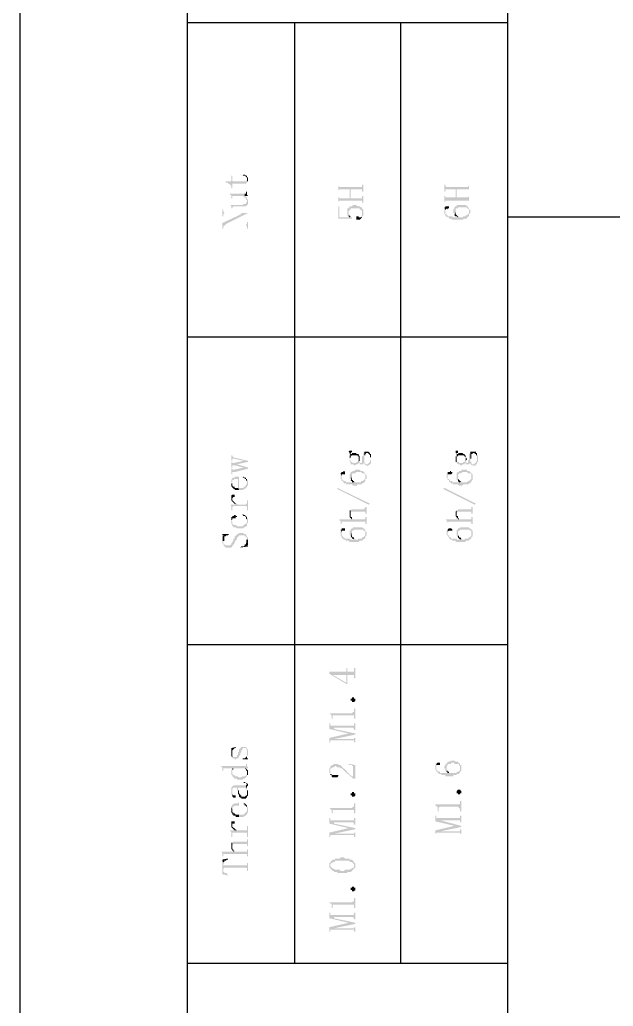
# Model space of a CAD drawing. Header units: inches. Extents: x 3613 to 8393, y -2205 to -794.
# Drawn here: x 6219.93 to 6243.69, y -1719.12 to -1679.6 of the extents above; entities that cross this region are included whole.
import ezdxf

# ---------------------------------------------------------------- set-up
doc = ezdxf.new("R2010")
doc.units = ezdxf.units.IN
doc.header["$MEASUREMENT"] = 0

msp = doc.modelspace()

# ---------------------------------------------------------------- hatches: boundary and pattern name
at = {"transparency": 33554559}
for points in [[(6228.173, -1686.079), (6228.173, -1686.124), (6228.264, -1686.124), (6228.264, -1686.169), (6228.309, -1686.169), (6228.354, -1686.214), (6228.354, -1686.214), (6228.399, -1686.26), (6228.399, -1686.35), (6228.444, -1686.35), (6228.444, -1686.169), (6228.986, -1686.169), (6229.031, -1686.124), (6229.031, -1685.989), (6229.031, -1686.034), (6229.031, -1686.034), (6228.986, -1686.079), (6228.444, -1686.079), (6228.444, -1685.853), (6228.399, -1685.853), (6228.399, -1686.079)], [(6228.85, -1685.853), (6228.941, -1685.853), (6228.986, -1685.899), (6228.986, -1685.899), (6229.031, -1685.944), (6229.031, -1686.124), (6229.031, -1686.079), (6229.076, -1686.079), (6229.076, -1685.989), (6229.076, -1685.944), (6229.031, -1685.899), (6229.031, -1685.853), (6228.986, -1685.853), (6228.941, -1685.808), (6228.896, -1685.808)], [(6232.687, -1686.214), (6232.687, -1686.485), (6232.687, -1686.44), (6232.687, -1686.44), (6232.732, -1686.395), (6233.138, -1686.395), (6233.138, -1686.756), (6233.183, -1686.395), (6233.634, -1686.395), (6233.634, -1686.44), (6233.634, -1686.485), (6233.68, -1686.485), (6233.68, -1686.214), (6233.634, -1686.214), (6233.634, -1686.26), (6233.634, -1686.305), (6232.732, -1686.305), (6232.687, -1686.26)], [(6236.929, -1686.214), (6236.929, -1686.485), (6236.974, -1686.485), (6236.974, -1686.395), (6237.38, -1686.395), (6237.38, -1686.711), (6237.426, -1686.395), (6237.922, -1686.395), (6237.922, -1686.485), (6237.922, -1686.214), (6237.922, -1686.26), (6237.877, -1686.26), (6237.877, -1686.305), (6237.019, -1686.305), (6236.974, -1686.26), (6236.974, -1686.214), (6236.974, -1686.214)], [(6228.354, -1686.576), (6228.354, -1686.621), (6228.399, -1686.621), (6228.399, -1686.666), (6228.399, -1686.756), (6228.444, -1686.756), (6228.444, -1686.711), (6228.444, -1686.666), (6228.896, -1686.666), (6228.896, -1686.711), (6228.941, -1686.711), (6228.986, -1686.756), (6228.986, -1686.801), (6228.986, -1686.801), (6229.031, -1686.846), (6229.031, -1686.891), (6229.031, -1686.711), (6228.986, -1686.711), (6228.941, -1686.666), (6228.941, -1686.576)], [(6228.941, -1686.576), (6228.941, -1686.666), (6229.076, -1686.666), (6229.031, -1686.621), (6229.031, -1686.576), (6229.031, -1686.485), (6228.986, -1686.485), (6228.986, -1686.53), (6228.986, -1686.576), (6228.986, -1686.576)], [(6232.687, -1686.666), (6232.687, -1686.937), (6232.687, -1686.891), (6232.687, -1686.891), (6232.732, -1686.846), (6233.634, -1686.846), (6233.634, -1686.937), (6233.68, -1686.937), (6233.68, -1686.666), (6233.634, -1686.666), (6233.634, -1686.711), (6233.634, -1686.756), (6233.183, -1686.756), (6233.183, -1686.395), (6233.138, -1686.756), (6232.732, -1686.756), (6232.732, -1686.711), (6232.687, -1686.711), (6232.687, -1686.666)], [(6236.929, -1686.666), (6236.929, -1686.891), (6236.974, -1686.891), (6236.974, -1686.846), (6237.922, -1686.846), (6237.922, -1686.891), (6237.922, -1686.666), (6237.922, -1686.666), (6237.877, -1686.711), (6237.426, -1686.711), (6237.426, -1686.395), (6237.38, -1686.711), (6236.974, -1686.711), (6236.974, -1686.666), (6236.974, -1686.666)], [(6228.354, -1687.027), (6228.354, -1687.027), (6228.399, -1687.072), (6228.399, -1687.117), (6228.399, -1687.162), (6228.444, -1687.162), (6228.444, -1687.117), (6228.444, -1687.117), (6228.489, -1687.072), (6228.986, -1687.072), (6229.031, -1687.027), (6229.031, -1687.027), (6229.076, -1686.982), (6229.076, -1686.891), (6229.076, -1686.801), (6229.031, -1686.801), (6229.031, -1686.756), (6229.031, -1686.711), (6229.031, -1686.891), (6229.031, -1686.891), (6228.986, -1686.937), (6228.986, -1686.982), (6228.896, -1686.982), (6228.85, -1687.027)], [(6232.687, -1687.072), (6232.687, -1687.568), (6233.228, -1687.568), (6233.228, -1687.523), (6233.183, -1687.523), (6233.183, -1687.478), (6233.138, -1687.523), (6232.732, -1687.523), (6232.732, -1687.072)], [(6233.048, -1687.298), (6233.048, -1687.343), (6233.048, -1687.433), (6233.048, -1687.433), (6233.093, -1687.478), (6233.093, -1687.298), (6233.093, -1687.253), (6233.138, -1687.253), (6233.138, -1687.207), (6233.183, -1687.207), (6233.183, -1687.162), (6233.544, -1687.162), (6233.544, -1687.207), (6233.589, -1687.207), (6233.634, -1687.253), (6233.634, -1687.298), (6233.634, -1687.478), (6233.68, -1687.478), (6233.68, -1687.388), (6233.68, -1687.298), (6233.68, -1687.207), (6233.68, -1687.207), (6233.634, -1687.162), (6233.634, -1687.117), (6233.589, -1687.117), (6233.544, -1687.072), (6233.454, -1687.072), (6233.409, -1687.027), (6233.273, -1687.027), (6233.228, -1687.072), (6233.138, -1687.072), (6233.138, -1687.117), (6233.093, -1687.117), (6233.093, -1687.162), (6233.048, -1687.162), (6233.048, -1687.253), (6233.048, -1687.253)], [(6236.929, -1687.117), (6236.974, -1687.253), (6236.974, -1687.207), (6236.974, -1687.207), (6237.019, -1687.162), (6237.019, -1687.162), (6237.064, -1687.207), (6237.064, -1687.162), (6237.11, -1687.162), (6237.11, -1687.117), (6237.11, -1687.072), (6236.974, -1687.072), (6236.974, -1687.117)], [(6237.29, -1687.298), (6237.29, -1687.343), (6237.29, -1687.343), (6237.335, -1687.388), (6237.335, -1687.433), (6237.335, -1687.433), (6237.38, -1687.298), (6237.38, -1687.253), (6237.38, -1687.162), (6237.471, -1687.162), (6237.471, -1687.117), (6237.832, -1687.117), (6237.832, -1687.162), (6237.877, -1687.162), (6237.922, -1687.207), (6237.922, -1687.253), (6237.922, -1687.433), (6237.922, -1687.388), (6237.967, -1687.343), (6237.967, -1687.298), (6237.967, -1687.207), (6237.922, -1687.207), (6237.922, -1687.162), (6237.922, -1687.162), (6237.877, -1687.117), (6237.877, -1687.072), (6237.832, -1687.072), (6237.787, -1687.027), (6237.426, -1687.027), (6237.426, -1687.072), (6237.38, -1687.072), (6237.335, -1687.117), (6237.335, -1687.162), (6237.29, -1687.207), (6237.29, -1687.253)], [(6228.038, -1687.207), (6228.038, -1687.478), (6228.083, -1687.478), (6228.083, -1687.388), (6228.083, -1687.388), (6228.128, -1687.343), (6228.805, -1687.343), (6228.805, -1687.388), (6229.076, -1687.343), (6228.128, -1687.343), (6228.083, -1687.298), (6228.083, -1687.207)], [(6228.038, -1687.749), (6228.038, -1687.975), (6228.083, -1687.975), (6228.083, -1687.884), (6228.083, -1687.884), (6228.128, -1687.839), (6228.173, -1687.794), (6229.076, -1687.343), (6228.805, -1687.388)], [(6233.093, -1687.478), (6233.093, -1687.478), (6233.138, -1687.523), (6233.138, -1687.523), (6233.183, -1687.478), (6233.138, -1687.478), (6233.138, -1687.433), (6233.093, -1687.433), (6233.093, -1687.343), (6233.093, -1687.343)], [(6233.409, -1687.568), (6233.409, -1687.614), (6233.544, -1687.614), (6233.589, -1687.568), (6233.589, -1687.568), (6233.634, -1687.523), (6233.634, -1687.343), (6233.634, -1687.388), (6233.634, -1687.478), (6233.634, -1687.478), (6233.589, -1687.523), (6233.499, -1687.523), (6233.499, -1687.478), (6233.409, -1687.478), (6233.409, -1687.523)], [(6236.929, -1687.253), (6236.929, -1687.343), (6236.929, -1687.388), (6236.974, -1687.388), (6236.974, -1687.478), (6237.019, -1687.478), (6237.064, -1687.523), (6237.11, -1687.523), (6237.11, -1687.568), (6237.2, -1687.568), (6237.245, -1687.614), (6237.696, -1687.614), (6237.696, -1687.568), (6237.832, -1687.568), (6237.832, -1687.523), (6237.877, -1687.523), (6237.877, -1687.478), (6237.922, -1687.478), (6237.922, -1687.298), (6237.922, -1687.343), (6237.922, -1687.343), (6237.877, -1687.388), (6237.877, -1687.388), (6237.832, -1687.433), (6237.787, -1687.433), (6237.787, -1687.478), (6237.696, -1687.478), (6237.651, -1687.523), (6237.516, -1687.523), (6237.516, -1687.478), (6237.471, -1687.478), (6237.471, -1687.523), (6237.245, -1687.523), (6237.245, -1687.478), (6237.064, -1687.478), (6237.064, -1687.433), (6237.019, -1687.433), (6237.019, -1687.388), (6236.974, -1687.388), (6236.974, -1687.298), (6236.974, -1687.253), (6236.929, -1687.117), (6236.929, -1687.207), (6236.929, -1687.207)], [(6237.335, -1687.433), (6237.38, -1687.478), (6237.426, -1687.478), (6237.471, -1687.523), (6237.471, -1687.478), (6237.471, -1687.478), (6237.426, -1687.433), (6237.426, -1687.433), (6237.38, -1687.388), (6237.38, -1687.298), (6237.38, -1687.298)], [(6228.128, -1687.839), (6228.986, -1687.839), (6229.031, -1687.884), (6229.031, -1687.975), (6229.076, -1687.975), (6229.076, -1687.704), (6229.031, -1687.704), (6229.031, -1687.794), (6228.986, -1687.794), (6228.986, -1687.839), (6228.173, -1687.839), (6228.173, -1687.794)], [(6233.093, -1696.911), (6233.093, -1696.911), (6233.138, -1696.956), (6233.138, -1697.001), (6233.183, -1697.046), (6233.183, -1696.956), (6233.183, -1696.956), (6233.228, -1696.911), (6233.228, -1696.866), (6233.138, -1696.866)], [(6233.138, -1697.317), (6233.183, -1697.362), (6233.183, -1697.407), (6233.273, -1697.407), (6233.318, -1697.452), (6233.364, -1697.452), (6233.409, -1697.407), (6233.454, -1697.407), (6233.499, -1697.362), (6233.544, -1697.362), (6233.544, -1697.407), (6233.68, -1697.407), (6233.68, -1697.362), (6233.725, -1697.362), (6233.725, -1697.407), (6233.725, -1697.407), (6233.77, -1697.452), (6233.815, -1697.452), (6233.86, -1697.498), (6233.86, -1697.452), (6233.905, -1697.452), (6233.95, -1697.407), (6233.95, -1697.407), (6233.995, -1697.362), (6233.995, -1697.317), (6233.995, -1697.182), (6233.995, -1697.136), (6233.995, -1697.046), (6233.995, -1697.001), (6233.995, -1697.182), (6233.995, -1697.227), (6233.95, -1697.272), (6233.95, -1697.317), (6233.95, -1697.317), (6233.905, -1697.362), (6233.905, -1697.362), (6233.86, -1697.407), (6233.77, -1697.407), (6233.77, -1697.362), (6233.725, -1697.362), (6233.725, -1697.317), (6233.725, -1696.911), (6233.68, -1696.956), (6233.68, -1697.046), (6233.68, -1697.091), (6233.634, -1697.091), (6233.634, -1697.182), (6233.634, -1697.227), (6233.634, -1697.317), (6233.634, -1697.362), (6233.544, -1697.362), (6233.544, -1697.317), (6233.499, -1697.317), (6233.499, -1697.182), (6233.499, -1697.227), (6233.499, -1697.272), (6233.499, -1697.272), (6233.454, -1697.317), (6233.409, -1697.317), (6233.409, -1697.362), (6233.273, -1697.362), (6233.228, -1697.317), (6233.183, -1697.317), (6233.183, -1697.272), (6233.183, -1697.272), (6233.138, -1697.227), (6233.138, -1697.182)], [(6233.138, -1697.182), (6233.138, -1697.227), (6233.138, -1697.317), (6233.138, -1697.182), (6233.138, -1697.182), (6233.183, -1697.136), (6233.183, -1697.091), (6233.183, -1697.091), (6233.228, -1697.046), (6233.454, -1697.046), (6233.454, -1697.091), (6233.499, -1697.091), (6233.499, -1697.182), (6233.499, -1697.317), (6233.544, -1697.272), (6233.544, -1697.182), (6233.544, -1697.091), (6233.544, -1697.091), (6233.499, -1697.046), (6233.499, -1697.001), (6233.409, -1697.001), (6233.409, -1696.956), (6233.228, -1696.956), (6233.228, -1697.001), (6233.183, -1697.001), (6233.183, -1696.956), (6233.183, -1697.046), (6233.138, -1697.046), (6233.138, -1697.091)], [(6233.725, -1696.911), (6233.725, -1697.317), (6233.725, -1697.272), (6233.725, -1697.182), (6233.725, -1697.136), (6233.725, -1697.046), (6233.77, -1697.046), (6233.77, -1697.001), (6233.77, -1697.001), (6233.815, -1696.956), (6233.86, -1696.956), (6233.905, -1697.001), (6233.905, -1697.001), (6233.95, -1697.046), (6233.95, -1697.136), (6233.995, -1697.136), (6233.995, -1697.182), (6233.995, -1697.001), (6233.95, -1697.001), (6233.95, -1696.956), (6233.95, -1696.956), (6233.905, -1696.911)], [(6237.38, -1696.911), (6237.38, -1696.956), (6237.38, -1696.956), (6237.426, -1697.001), (6237.426, -1697.046), (6237.426, -1696.956), (6237.471, -1696.956), (6237.471, -1696.911), (6237.471, -1696.866), (6237.38, -1696.866)], [(6237.38, -1697.182), (6237.38, -1697.227), (6237.38, -1697.317), (6237.426, -1697.317), (6237.426, -1697.182), (6237.426, -1697.091), (6237.471, -1697.091), (6237.471, -1697.046), (6237.696, -1697.046), (6237.741, -1697.091), (6237.741, -1697.091), (6237.787, -1697.136), (6237.787, -1697.182), (6237.787, -1697.317), (6237.787, -1697.272), (6237.787, -1697.272), (6237.832, -1697.227), (6237.832, -1697.182), (6237.832, -1697.182), (6237.787, -1697.136), (6237.787, -1697.091), (6237.787, -1697.046), (6237.741, -1697.046), (6237.741, -1697.001), (6237.696, -1697.001), (6237.651, -1696.956), (6237.516, -1696.956), (6237.471, -1697.001), (6237.426, -1697.001), (6237.426, -1696.956), (6237.426, -1697.046), (6237.426, -1697.091), (6237.38, -1697.091)], [(6237.426, -1697.317), (6237.426, -1697.362), (6237.426, -1697.362), (6237.471, -1697.407), (6237.561, -1697.407), (6237.561, -1697.452), (6237.651, -1697.452), (6237.651, -1697.407), (6237.741, -1697.407), (6237.741, -1697.362), (6237.787, -1697.362), (6237.787, -1697.407), (6237.922, -1697.407), (6237.967, -1697.362), (6237.967, -1697.407), (6238.012, -1697.407), (6238.012, -1697.452), (6238.102, -1697.452), (6238.102, -1697.498), (6238.148, -1697.452), (6238.193, -1697.452), (6238.193, -1697.407), (6238.238, -1697.407), (6238.238, -1697.362), (6238.238, -1697.317), (6238.283, -1697.317), (6238.283, -1697.182), (6238.283, -1697.136), (6238.283, -1697.046), (6238.238, -1697.046), (6238.238, -1697.001), (6238.238, -1697.182), (6238.238, -1697.272), (6238.238, -1697.272), (6238.193, -1697.317), (6238.193, -1697.362), (6238.148, -1697.362), (6238.148, -1697.407), (6238.057, -1697.407), (6238.012, -1697.362), (6238.012, -1697.317), (6237.967, -1697.317), (6237.967, -1696.911), (6237.967, -1696.956), (6237.967, -1696.956), (6237.922, -1697.001), (6237.922, -1697.046), (6237.922, -1697.091), (6237.922, -1697.182), (6237.922, -1697.227), (6237.922, -1697.227), (6237.877, -1697.272), (6237.877, -1697.317), (6237.877, -1697.362), (6237.832, -1697.362), (6237.787, -1697.317), (6237.787, -1697.182), (6237.787, -1697.227), (6237.787, -1697.227), (6237.741, -1697.272), (6237.741, -1697.317), (6237.696, -1697.317), (6237.651, -1697.362), (6237.516, -1697.362), (6237.516, -1697.317), (6237.471, -1697.317), (6237.426, -1697.272), (6237.426, -1697.182)], [(6237.967, -1696.911), (6237.967, -1697.317), (6237.967, -1697.272), (6237.967, -1697.182), (6238.012, -1697.182), (6238.012, -1697.136), (6238.012, -1697.046), (6238.012, -1697.001), (6238.057, -1697.001), (6238.057, -1696.956), (6238.148, -1696.956), (6238.148, -1697.001), (6238.193, -1697.001), (6238.193, -1697.046), (6238.238, -1697.046), (6238.238, -1697.136), (6238.238, -1697.182), (6238.238, -1697.001), (6238.238, -1696.956), (6238.193, -1696.956), (6238.193, -1696.911), (6238.012, -1696.911)], [(6228.399, -1697.046), (6228.399, -1697.272), (6228.444, -1697.272), (6228.444, -1697.227), (6228.444, -1697.182), (6228.489, -1697.182), (6228.896, -1697.272), (6228.896, -1697.272), (6229.076, -1697.317), (6229.076, -1697.272), (6228.489, -1697.136), (6228.489, -1697.136), (6228.444, -1697.091), (6228.444, -1697.046)], [(6228.399, -1697.317), (6228.399, -1697.543), (6228.444, -1697.543), (6228.444, -1697.498), (6228.444, -1697.452), (6228.534, -1697.452), (6228.625, -1697.407), (6229.076, -1697.317), (6228.896, -1697.272), (6228.489, -1697.362), (6228.444, -1697.362), (6228.444, -1697.317), (6228.444, -1697.317)], [(6228.399, -1697.588), (6228.399, -1697.813), (6228.444, -1697.813), (6228.444, -1697.768), (6228.444, -1697.723), (6228.534, -1697.723), (6229.076, -1697.588), (6228.896, -1697.543), (6228.489, -1697.633), (6228.444, -1697.633), (6228.444, -1697.588), (6228.444, -1697.588)], [(6228.534, -1697.452), (6228.896, -1697.543), (6228.896, -1697.543), (6229.076, -1697.588), (6229.076, -1697.543), (6228.625, -1697.407)], [(6232.777, -1697.768), (6232.822, -1697.904), (6232.822, -1697.859), (6232.822, -1697.813), (6232.957, -1697.813), (6232.957, -1697.768), (6232.957, -1697.723), (6232.957, -1697.723), (6232.912, -1697.678), (6232.912, -1697.678), (6232.867, -1697.723), (6232.822, -1697.723)], [(6233.138, -1697.904), (6233.138, -1697.994), (6233.183, -1697.994), (6233.183, -1698.039), (6233.183, -1698.084), (6233.228, -1697.904), (6233.228, -1697.813), (6233.228, -1697.813), (6233.273, -1697.768), (6233.364, -1697.768), (6233.409, -1697.723), (6233.589, -1697.723), (6233.634, -1697.768), (6233.725, -1697.768), (6233.725, -1697.813), (6233.77, -1697.813), (6233.77, -1697.904), (6233.77, -1698.084), (6233.77, -1697.994), (6233.815, -1697.994), (6233.815, -1697.904), (6233.815, -1697.859), (6233.815, -1697.859), (6233.77, -1697.813), (6233.77, -1697.768), (6233.725, -1697.768), (6233.725, -1697.723), (6233.68, -1697.723), (6233.68, -1697.678), (6233.589, -1697.678), (6233.544, -1697.633), (6233.364, -1697.633), (6233.318, -1697.678), (6233.273, -1697.678), (6233.228, -1697.723), (6233.183, -1697.723), (6233.183, -1697.768), (6233.183, -1697.768), (6233.138, -1697.813), (6233.138, -1697.859), (6233.138, -1697.859)], [(6237.064, -1697.768), (6237.064, -1697.904), (6237.064, -1697.859), (6237.064, -1697.813), (6237.2, -1697.813), (6237.245, -1697.768), (6237.245, -1697.723), (6237.2, -1697.723), (6237.2, -1697.678), (6237.155, -1697.678), (6237.155, -1697.723), (6237.064, -1697.723)], [(6237.426, -1697.904), (6237.426, -1697.994), (6237.426, -1698.039), (6237.471, -1698.039), (6237.471, -1698.084), (6237.471, -1697.904), (6237.471, -1697.813), (6237.516, -1697.813), (6237.516, -1697.768), (6237.606, -1697.768), (6237.651, -1697.723), (6237.832, -1697.723), (6237.877, -1697.768), (6237.967, -1697.768), (6238.012, -1697.813), (6238.012, -1697.904), (6238.012, -1698.084), (6238.057, -1698.039), (6238.057, -1697.994), (6238.057, -1697.904), (6238.057, -1697.859), (6238.057, -1697.813), (6238.057, -1697.813), (6238.012, -1697.768), (6238.012, -1697.768), (6237.967, -1697.723), (6237.967, -1697.723), (6237.922, -1697.678), (6237.832, -1697.678), (6237.832, -1697.633), (6237.606, -1697.633), (6237.606, -1697.678), (6237.516, -1697.678), (6237.516, -1697.723), (6237.471, -1697.723), (6237.426, -1697.768), (6237.426, -1697.859), (6237.426, -1697.859)], [(6228.399, -1698.039), (6228.399, -1698.175), (6228.399, -1698.129), (6228.444, -1698.129), (6228.444, -1698.084), (6228.444, -1698.039), (6228.489, -1698.039), (6228.534, -1697.994), (6228.67, -1697.994), (6228.67, -1698.355), (6228.715, -1698.445), (6228.896, -1698.445), (6228.896, -1698.4), (6228.941, -1698.4), (6228.986, -1698.355), (6228.986, -1698.355), (6229.031, -1698.31), (6229.031, -1698.265), (6229.076, -1698.265), (6229.076, -1698.175), (6229.076, -1698.129), (6229.076, -1698.084), (6229.031, -1698.039), (6229.031, -1697.994), (6229.031, -1698.129), (6229.031, -1698.22), (6228.986, -1698.22), (6228.986, -1698.265), (6228.986, -1698.265), (6228.941, -1698.31), (6228.896, -1698.31), (6228.896, -1698.355), (6228.715, -1698.355), (6228.715, -1697.904), (6228.534, -1697.904), (6228.534, -1697.949), (6228.444, -1697.949), (6228.444, -1697.994), (6228.444, -1697.994)], [(6228.399, -1698.175), (6228.399, -1698.265), (6228.399, -1698.31), (6228.444, -1698.31), (6228.444, -1698.355), (6228.489, -1698.355), (6228.489, -1698.4), (6228.534, -1698.4), (6228.534, -1698.445), (6228.715, -1698.445), (6228.67, -1698.355), (6228.534, -1698.355), (6228.534, -1698.31), (6228.489, -1698.31), (6228.444, -1698.265), (6228.444, -1698.175), (6228.399, -1698.175), (6228.399, -1698.039), (6228.399, -1698.084), (6228.399, -1698.129)], [(6228.85, -1697.949), (6228.941, -1697.949), (6228.941, -1697.994), (6228.986, -1697.994), (6228.986, -1698.039), (6228.986, -1698.039), (6229.031, -1698.084), (6229.031, -1698.129), (6229.031, -1697.994), (6228.986, -1697.994), (6228.986, -1697.949), (6228.941, -1697.949), (6228.896, -1697.904), (6228.896, -1697.904)], [(6232.777, -1697.859), (6232.777, -1697.949), (6232.777, -1697.994), (6232.777, -1697.994), (6232.822, -1698.039), (6232.822, -1698.084), (6232.867, -1698.084), (6232.867, -1698.129), (6232.912, -1698.129), (6232.912, -1698.175), (6233.003, -1698.175), (6233.003, -1698.22), (6233.228, -1698.22), (6233.273, -1698.265), (6233.409, -1698.265), (6233.454, -1698.22), (6233.634, -1698.22), (6233.634, -1698.175), (6233.68, -1698.175), (6233.725, -1698.129), (6233.725, -1698.129), (6233.77, -1698.084), (6233.77, -1697.904), (6233.77, -1697.949), (6233.77, -1697.994), (6233.725, -1697.994), (6233.725, -1698.039), (6233.68, -1698.039), (6233.68, -1698.084), (6233.589, -1698.084), (6233.589, -1698.129), (6233.364, -1698.129), (6233.318, -1698.084), (6233.318, -1698.129), (6233.003, -1698.129), (6232.957, -1698.084), (6232.912, -1698.084), (6232.867, -1698.039), (6232.867, -1698.039), (6232.822, -1697.994), (6232.822, -1697.904), (6232.822, -1697.904), (6232.777, -1697.768)], [(6233.183, -1698.084), (6233.228, -1698.084), (6233.228, -1698.129), (6233.318, -1698.129), (6233.318, -1698.084), (6233.273, -1698.084), (6233.273, -1698.039), (6233.228, -1698.039), (6233.228, -1697.949), (6233.228, -1697.904)], [(6237.019, -1697.859), (6237.019, -1697.949), (6237.019, -1697.949), (6237.064, -1697.994), (6237.064, -1698.039), (6237.11, -1698.039), (6237.11, -1698.084), (6237.11, -1698.084), (6237.155, -1698.129), (6237.155, -1698.129), (6237.2, -1698.175), (6237.245, -1698.175), (6237.29, -1698.22), (6237.471, -1698.22), (6237.516, -1698.265), (6237.651, -1698.265), (6237.696, -1698.22), (6237.877, -1698.22), (6237.922, -1698.175), (6237.967, -1698.175), (6237.967, -1698.129), (6238.012, -1698.129), (6238.012, -1698.084), (6238.012, -1697.904), (6238.012, -1697.949), (6238.012, -1697.994), (6238.012, -1697.994), (6237.967, -1698.039), (6237.967, -1698.039), (6237.922, -1698.084), (6237.877, -1698.084), (6237.832, -1698.129), (6237.606, -1698.129), (6237.606, -1698.084), (6237.561, -1698.129), (6237.245, -1698.129), (6237.245, -1698.084), (6237.155, -1698.084), (6237.155, -1698.039), (6237.11, -1698.039), (6237.11, -1697.994), (6237.064, -1697.994), (6237.064, -1697.904), (6237.064, -1697.768), (6237.064, -1697.768), (6237.019, -1697.813)], [(6237.471, -1698.084), (6237.471, -1698.084), (6237.516, -1698.129), (6237.561, -1698.129), (6237.606, -1698.084), (6237.561, -1698.084), (6237.516, -1698.039), (6237.516, -1698.039), (6237.471, -1697.994), (6237.471, -1697.949), (6237.471, -1697.904)], [(6233.95, -1698.987), (6233.905, -1699.032), (6232.641, -1698.4), (6232.641, -1698.355)], [(6238.193, -1698.987), (6238.148, -1699.032), (6236.884, -1698.4), (6236.929, -1698.355)], [(6228.354, -1699.032), (6228.354, -1699.032), (6228.399, -1699.077), (6228.399, -1699.122), (6228.399, -1699.213), (6228.399, -1699.258), (6228.444, -1699.258), (6228.444, -1699.122), (6228.444, -1699.122), (6228.489, -1699.077), (6228.986, -1699.077), (6229.031, -1699.122), (6229.031, -1699.258), (6229.076, -1699.258), (6229.076, -1698.851), (6229.031, -1698.851), (6229.031, -1698.987), (6228.986, -1698.987), (6228.986, -1699.032), (6228.67, -1699.032), (6228.625, -1698.987), (6228.58, -1698.987), (6228.58, -1699.032)], [(6228.399, -1698.761), (6228.399, -1698.806), (6228.399, -1698.851), (6228.444, -1698.897), (6228.444, -1698.761), (6228.444, -1698.761), (6228.489, -1698.716), (6228.534, -1698.716), (6228.534, -1698.671), (6228.534, -1698.626), (6228.444, -1698.626), (6228.399, -1698.671), (6228.399, -1698.716)], [(6228.444, -1698.897), (6228.444, -1698.897), (6228.489, -1698.942), (6228.489, -1698.942), (6228.534, -1698.987), (6228.534, -1698.987), (6228.58, -1699.032), (6228.58, -1698.987), (6228.58, -1698.987), (6228.534, -1698.942), (6228.534, -1698.942), (6228.489, -1698.897), (6228.489, -1698.897), (6228.444, -1698.851), (6228.444, -1698.806), (6228.444, -1698.761)], [(6233.138, -1699.393), (6233.138, -1699.438), (6233.138, -1699.528), (6233.138, -1699.528), (6233.183, -1699.574), (6233.183, -1699.574), (6233.228, -1699.619), (6233.228, -1699.574), (6233.228, -1699.528), (6233.183, -1699.528), (6233.183, -1699.483), (6233.183, -1699.258), (6233.138, -1699.258), (6233.138, -1699.303), (6233.138, -1699.348)], [(6233.183, -1699.258), (6233.183, -1699.393), (6233.183, -1699.348), (6233.183, -1699.303), (6233.77, -1699.303), (6233.77, -1699.393), (6233.815, -1699.393), (6233.815, -1699.122), (6233.77, -1699.122), (6233.77, -1699.167), (6233.725, -1699.167), (6233.725, -1699.213), (6233.228, -1699.213)], [(6237.38, -1699.393), (6237.38, -1699.438), (6237.38, -1699.483), (6237.426, -1699.528), (6237.426, -1699.574), (6237.471, -1699.574), (6237.471, -1699.619), (6237.516, -1699.619), (6237.516, -1699.574), (6237.471, -1699.574), (6237.471, -1699.528), (6237.471, -1699.483), (6237.426, -1699.483), (6237.426, -1699.258), (6237.426, -1699.258), (6237.38, -1699.303), (6237.38, -1699.348)], [(6237.426, -1699.258), (6237.426, -1699.393), (6237.426, -1699.348), (6237.426, -1699.348), (6237.471, -1699.303), (6238.012, -1699.303), (6238.012, -1699.393), (6238.057, -1699.393), (6238.057, -1699.122), (6238.012, -1699.122), (6238.012, -1699.167), (6238.012, -1699.213), (6237.471, -1699.213), (6237.471, -1699.258)], [(6228.399, -1699.664), (6228.399, -1699.754), (6228.399, -1699.799), (6228.399, -1699.664), (6228.399, -1699.664), (6228.444, -1699.619), (6228.444, -1699.574), (6228.58, -1699.574), (6228.58, -1699.528), (6228.625, -1699.528), (6228.625, -1699.483), (6228.58, -1699.483), (6228.58, -1699.438), (6228.534, -1699.438), (6228.489, -1699.483), (6228.444, -1699.483), (6228.444, -1699.528), (6228.399, -1699.528), (6228.399, -1699.619), (6228.399, -1699.619)], [(6228.399, -1699.799), (6228.444, -1699.844), (6228.444, -1699.89), (6228.489, -1699.89), (6228.489, -1699.935), (6228.58, -1699.935), (6228.625, -1699.98), (6228.896, -1699.98), (6228.896, -1699.935), (6228.941, -1699.935), (6228.986, -1699.89), (6229.031, -1699.89), (6229.031, -1699.844), (6229.031, -1699.799), (6229.076, -1699.754), (6229.076, -1699.664), (6229.076, -1699.574), (6229.031, -1699.574), (6229.031, -1699.528), (6229.031, -1699.664), (6229.031, -1699.709), (6229.031, -1699.754), (6228.986, -1699.799), (6228.941, -1699.799), (6228.941, -1699.844), (6228.896, -1699.844), (6228.85, -1699.89), (6228.625, -1699.89), (6228.58, -1699.844), (6228.489, -1699.844), (6228.489, -1699.799), (6228.444, -1699.799), (6228.444, -1699.754), (6228.444, -1699.709), (6228.399, -1699.664)], [(6228.85, -1699.438), (6228.85, -1699.438), (6228.896, -1699.483), (6228.941, -1699.483), (6228.986, -1699.528), (6228.986, -1699.574), (6229.031, -1699.619), (6229.031, -1699.664), (6229.031, -1699.528), (6228.986, -1699.483), (6228.986, -1699.483), (6228.941, -1699.438), (6228.896, -1699.438), (6228.85, -1699.393)], [(6232.732, -1699.619), (6232.732, -1699.664), (6232.777, -1699.664), (6232.777, -1699.709), (6232.777, -1699.799), (6232.822, -1699.799), (6232.822, -1699.754), (6232.822, -1699.709), (6233.77, -1699.709), (6233.77, -1699.799), (6233.815, -1699.799), (6233.815, -1699.528), (6233.77, -1699.528), (6233.77, -1699.574), (6233.77, -1699.574), (6233.725, -1699.619), (6233.273, -1699.619), (6233.228, -1699.574), (6233.228, -1699.619)], [(6236.974, -1699.619), (6236.974, -1699.619), (6237.019, -1699.664), (6237.019, -1699.709), (6237.064, -1699.709), (6237.064, -1699.799), (6237.064, -1699.754), (6237.064, -1699.754), (6237.11, -1699.709), (6238.012, -1699.709), (6238.012, -1699.799), (6238.057, -1699.799), (6238.057, -1699.528), (6238.012, -1699.528), (6238.012, -1699.574), (6238.012, -1699.619), (6237.516, -1699.619), (6237.516, -1699.574), (6237.516, -1699.619)], [(6232.777, -1700.025), (6232.822, -1700.16), (6232.822, -1700.115), (6232.822, -1700.07), (6232.957, -1700.07), (6232.957, -1700.025), (6232.957, -1699.98), (6232.822, -1699.98), (6232.822, -1700.025)], [(6232.777, -1700.16), (6232.777, -1700.251), (6232.777, -1700.296), (6232.822, -1700.296), (6232.822, -1700.341), (6232.822, -1700.341), (6232.867, -1700.386), (6232.867, -1700.386), (6232.912, -1700.431), (6232.957, -1700.431), (6233.003, -1700.476), (6233.093, -1700.476), (6233.138, -1700.521), (6233.499, -1700.521), (6233.544, -1700.476), (6233.634, -1700.476), (6233.68, -1700.431), (6233.68, -1700.431), (6233.725, -1700.386), (6233.77, -1700.386), (6233.77, -1700.205), (6233.77, -1700.251), (6233.77, -1700.251), (6233.725, -1700.296), (6233.725, -1700.296), (6233.68, -1700.341), (6233.634, -1700.341), (6233.634, -1700.386), (6233.499, -1700.386), (6233.454, -1700.431), (6233.364, -1700.431), (6233.364, -1700.386), (6233.318, -1700.386), (6233.318, -1700.431), (6233.183, -1700.431), (6233.138, -1700.386), (6232.957, -1700.386), (6232.912, -1700.341), (6232.867, -1700.341), (6232.867, -1700.296), (6232.822, -1700.251), (6232.822, -1700.205), (6232.822, -1700.16), (6232.777, -1700.025), (6232.777, -1700.07), (6232.777, -1700.115)], [(6233.138, -1700.16), (6233.138, -1700.251), (6233.138, -1700.251), (6233.183, -1700.296), (6233.183, -1700.341), (6233.183, -1700.341), (6233.228, -1700.16), (6233.228, -1700.115), (6233.228, -1700.07), (6233.273, -1700.07), (6233.318, -1700.025), (6233.68, -1700.025), (6233.68, -1700.07), (6233.725, -1700.07), (6233.77, -1700.115), (6233.77, -1700.341), (6233.77, -1700.296), (6233.77, -1700.296), (6233.815, -1700.251), (6233.815, -1700.16), (6233.815, -1700.115), (6233.77, -1700.115), (6233.77, -1700.025), (6233.725, -1700.025), (6233.725, -1699.98), (6233.68, -1699.98), (6233.634, -1699.935), (6233.273, -1699.935), (6233.273, -1699.98), (6233.228, -1699.98), (6233.183, -1700.025), (6233.183, -1700.07), (6233.138, -1700.07)], [(6237.019, -1700.16), (6237.019, -1700.251), (6237.064, -1700.251), (6237.064, -1700.296), (6237.064, -1700.296), (6237.11, -1700.341), (6237.11, -1700.386), (6237.155, -1700.386), (6237.155, -1700.431), (6237.245, -1700.431), (6237.245, -1700.476), (6237.38, -1700.476), (6237.38, -1700.521), (6237.787, -1700.521), (6237.787, -1700.476), (6237.922, -1700.476), (6237.922, -1700.431), (6237.967, -1700.431), (6237.967, -1700.386), (6238.012, -1700.386), (6238.012, -1700.205), (6238.012, -1700.251), (6238.012, -1700.296), (6237.967, -1700.296), (6237.967, -1700.341), (6237.922, -1700.341), (6237.877, -1700.386), (6237.741, -1700.386), (6237.741, -1700.431), (6237.651, -1700.431), (6237.606, -1700.386), (6237.606, -1700.386), (6237.561, -1700.431), (6237.426, -1700.431), (6237.426, -1700.386), (6237.2, -1700.386), (6237.2, -1700.341), (6237.155, -1700.341), (6237.11, -1700.296), (6237.11, -1700.251), (6237.064, -1700.251), (6237.064, -1700.205), (6237.064, -1700.025), (6237.064, -1700.07), (6237.019, -1700.07), (6237.019, -1700.115)], [(6237.064, -1700.025), (6237.064, -1700.16), (6237.064, -1700.115), (6237.064, -1700.115), (6237.11, -1700.07), (6237.245, -1700.07), (6237.245, -1700.025), (6237.245, -1700.025), (6237.2, -1699.98), (6237.11, -1699.98)], [(6237.426, -1700.16), (6237.426, -1700.251), (6237.426, -1700.296), (6237.426, -1700.296), (6237.471, -1700.341), (6237.471, -1700.16), (6237.471, -1700.115), (6237.471, -1700.115), (6237.516, -1700.07), (6237.561, -1700.07), (6237.561, -1700.025), (6237.922, -1700.025), (6237.967, -1700.07), (6238.012, -1700.07), (6238.012, -1700.115), (6238.012, -1700.341), (6238.057, -1700.296), (6238.057, -1700.251), (6238.057, -1700.16), (6238.057, -1700.115), (6238.057, -1700.07), (6238.012, -1700.025), (6238.012, -1700.025), (6237.967, -1699.98), (6237.922, -1699.98), (6237.922, -1699.935), (6237.561, -1699.935), (6237.516, -1699.98), (6237.471, -1699.98), (6237.471, -1700.025), (6237.426, -1700.025), (6237.426, -1700.07)], [(6228.038, -1700.476), (6228.038, -1700.567), (6228.038, -1700.567), (6228.083, -1700.612), (6228.083, -1700.657), (6228.083, -1700.657), (6228.128, -1700.702), (6228.128, -1700.702), (6228.173, -1700.747), (6228.399, -1700.747), (6228.444, -1700.702), (6228.444, -1700.657), (6228.489, -1700.657), (6228.489, -1700.612), (6228.489, -1700.612), (6228.534, -1700.567), (6228.534, -1700.521), (6228.58, -1700.476), (6228.58, -1700.431), (6228.625, -1700.431), (6228.625, -1700.341), (6228.67, -1700.341), (6228.67, -1700.296), (6228.715, -1700.296), (6228.715, -1700.251), (6228.941, -1700.251), (6228.941, -1700.296), (6228.986, -1700.296), (6228.986, -1700.341), (6229.031, -1700.341), (6229.031, -1700.431), (6229.031, -1700.612), (6229.031, -1700.567), (6229.076, -1700.521), (6229.076, -1700.431), (6229.076, -1700.341), (6229.031, -1700.341), (6229.031, -1700.296), (6229.031, -1700.296), (6228.986, -1700.251), (6228.986, -1700.205), (6228.896, -1700.205), (6228.896, -1700.16), (6228.715, -1700.16), (6228.67, -1700.205), (6228.625, -1700.205), (6228.625, -1700.251), (6228.58, -1700.251), (6228.58, -1700.296), (6228.534, -1700.296), (6228.534, -1700.386), (6228.489, -1700.386), (6228.489, -1700.476), (6228.444, -1700.521), (6228.444, -1700.567), (6228.399, -1700.567), (6228.399, -1700.612), (6228.399, -1700.612), (6228.354, -1700.657), (6228.173, -1700.657), (6228.128, -1700.612), (6228.083, -1700.612), (6228.083, -1700.521), (6228.083, -1700.341), (6228.038, -1700.341), (6228.038, -1700.431), (6228.038, -1700.431)], [(6228.038, -1700.205), (6228.038, -1700.251), (6228.083, -1700.251), (6228.083, -1700.431), (6228.083, -1700.341), (6228.128, -1700.341), (6228.128, -1700.296), (6228.173, -1700.296), (6228.219, -1700.251), (6228.264, -1700.251), (6228.309, -1700.205), (6228.264, -1700.205)], [(6233.183, -1700.341), (6233.228, -1700.341), (6233.228, -1700.386), (6233.273, -1700.386), (6233.318, -1700.431), (6233.318, -1700.341), (6233.273, -1700.341), (6233.228, -1700.296), (6233.228, -1700.251), (6233.228, -1700.16)], [(6237.471, -1700.341), (6237.471, -1700.341), (6237.516, -1700.386), (6237.516, -1700.386), (6237.561, -1700.431), (6237.606, -1700.386), (6237.561, -1700.341), (6237.516, -1700.341), (6237.516, -1700.296), (6237.516, -1700.296), (6237.471, -1700.251), (6237.471, -1700.16)], [(6228.76, -1700.747), (6228.76, -1700.747), (6229.076, -1700.702), (6229.076, -1700.702), (6229.031, -1700.657), (6229.031, -1700.521), (6229.031, -1700.567), (6228.986, -1700.567), (6228.986, -1700.612), (6228.941, -1700.612), (6228.941, -1700.657), (6228.941, -1700.657), (6228.896, -1700.702), (6228.805, -1700.702)], [(6232.326, -1705.712), (6232.326, -1705.802), (6233.003, -1706.208), (6233.048, -1706.208), (6233.048, -1705.847), (6233.318, -1705.847), (6233.318, -1705.982), (6233.364, -1705.982), (6233.364, -1705.576), (6233.318, -1705.576), (6233.318, -1705.666), (6233.318, -1705.712), (6233.048, -1705.712), (6233.048, -1705.576), (6233.003, -1705.576), (6233.003, -1706.163), (6232.461, -1705.847), (6232.461, -1705.847)], [(6232.326, -1705.712), (6232.461, -1705.847), (6233.003, -1705.847), (6233.003, -1706.163), (6233.003, -1705.712)], [(6233.364, -1706.84), (6233.364, -1706.885), (6233.364, -1706.885), (6233.318, -1706.93), (6233.228, -1706.93), (6233.228, -1706.885), (6233.183, -1706.885), (6233.183, -1706.84), (6233.183, -1706.795), (6233.228, -1706.795), (6233.228, -1706.75), (6233.318, -1706.75), (6233.318, -1706.795), (6233.364, -1706.795), (6233.364, -1706.84)], [(6232.326, -1707.381), (6232.326, -1707.381), (6232.371, -1707.427), (6232.371, -1707.427), (6232.416, -1707.472), (6232.416, -1707.517), (6232.416, -1707.607), (6232.461, -1707.607), (6232.461, -1707.472), (6233.318, -1707.472), (6233.318, -1707.517), (6233.318, -1707.607), (6233.364, -1707.607), (6233.364, -1707.201), (6233.318, -1707.201), (6233.318, -1707.291), (6233.318, -1707.336), (6233.273, -1707.336), (6233.228, -1707.381)], [(6232.326, -1707.788), (6232.326, -1708.013), (6233.093, -1708.194), (6233.093, -1708.194), (6233.364, -1708.239), (6233.364, -1708.194), (6232.506, -1708.013), (6232.506, -1707.968), (6232.416, -1707.878), (6232.371, -1707.878), (6232.371, -1707.788)], [(6232.416, -1707.878), (6232.506, -1707.968), (6233.273, -1707.968), (6233.318, -1708.013), (6233.318, -1708.058), (6233.364, -1708.058), (6233.364, -1707.788), (6233.318, -1707.788), (6233.318, -1707.833), (6233.318, -1707.878), (6233.273, -1707.878)], [(6232.326, -1708.374), (6232.326, -1708.555), (6232.371, -1708.555), (6232.371, -1708.51), (6232.371, -1708.465), (6232.416, -1708.465), (6232.506, -1708.42), (6233.364, -1708.239), (6233.093, -1708.194)], [(6232.416, -1708.465), (6233.318, -1708.465), (6233.318, -1708.555), (6233.364, -1708.555), (6233.364, -1708.374), (6233.318, -1708.374), (6233.318, -1708.42), (6232.506, -1708.42)], [(6228.399, -1708.781), (6228.399, -1708.826), (6228.444, -1709.142), (6228.444, -1708.961), (6228.444, -1708.916), (6228.444, -1708.871), (6228.489, -1708.826), (6228.489, -1708.826), (6228.534, -1708.781), (6228.58, -1708.781), (6228.58, -1708.735)], [(6228.444, -1709.142), (6228.444, -1709.187), (6228.534, -1709.187), (6228.534, -1709.232), (6228.58, -1709.232), (6228.625, -1709.187), (6228.67, -1709.187), (6228.715, -1709.142), (6228.715, -1709.096), (6228.715, -1709.096), (6228.76, -1709.051), (6228.76, -1709.006), (6228.76, -1708.961), (6228.805, -1708.961), (6228.805, -1708.871), (6228.805, -1708.871), (6228.85, -1708.826), (6228.85, -1708.781), (6228.986, -1708.781), (6228.986, -1708.826), (6229.031, -1708.826), (6229.031, -1708.871), (6229.031, -1709.142), (6229.031, -1709.096), (6229.076, -1709.051), (6229.076, -1708.961), (6229.076, -1708.826), (6229.031, -1708.826), (6229.031, -1708.781), (6229.031, -1708.781), (6228.986, -1708.735), (6228.805, -1708.735), (6228.76, -1708.781), (6228.76, -1708.781), (6228.715, -1708.826), (6228.715, -1708.871), (6228.715, -1708.916), (6228.67, -1708.961), (6228.67, -1709.006), (6228.67, -1709.051), (6228.625, -1709.051), (6228.625, -1709.142), (6228.489, -1709.142), (6228.444, -1709.096), (6228.444, -1709.051), (6228.444, -1708.961)], [(6228.399, -1708.961), (6228.399, -1709.051), (6228.399, -1709.096), (6228.444, -1709.142), (6228.399, -1708.826), (6228.399, -1708.871)], [(6228.85, -1709.187), (6228.85, -1709.232), (6229.076, -1709.232), (6229.076, -1709.187), (6229.031, -1709.187), (6229.031, -1708.961), (6229.031, -1709.006), (6229.031, -1709.096), (6229.031, -1709.096), (6228.986, -1709.142), (6228.986, -1709.142), (6228.941, -1709.187), (6228.896, -1709.187)], [(6227.993, -1709.503), (6227.993, -1709.503), (6228.038, -1709.548), (6228.038, -1709.593), (6228.038, -1709.683), (6228.083, -1709.683), (6228.083, -1709.593), (6228.489, -1709.593), (6228.489, -1709.638), (6228.489, -1709.593), (6229.076, -1709.593), (6229.076, -1709.548), (6229.076, -1709.548), (6229.031, -1709.503), (6229.031, -1709.458), (6229.031, -1709.412), (6228.986, -1709.412), (6228.986, -1709.458), (6228.986, -1709.503), (6228.941, -1709.503)], [(6228.444, -1709.638), (6228.444, -1709.728), (6228.444, -1709.638), (6228.489, -1709.638), (6228.489, -1709.593), (6228.444, -1709.593)], [(6228.941, -1709.593), (6228.986, -1709.638), (6228.986, -1709.683), (6229.031, -1709.683), (6229.031, -1709.909), (6229.031, -1709.864), (6229.076, -1709.864), (6229.076, -1709.819), (6229.076, -1709.773), (6229.076, -1709.728), (6229.076, -1709.683), (6229.031, -1709.638), (6229.031, -1709.638), (6228.986, -1709.593)], [(6232.326, -1709.683), (6232.326, -1709.728), (6232.326, -1709.773), (6232.371, -1709.819), (6232.371, -1709.683), (6232.371, -1709.593), (6232.416, -1709.593), (6232.461, -1709.548), (6232.506, -1709.548), (6232.551, -1709.503), (6232.596, -1709.503), (6232.641, -1709.548), (6232.732, -1709.548), (6232.777, -1709.593), (6232.822, -1709.593), (6232.867, -1709.638), (6232.867, -1709.638), (6232.912, -1709.683), (6232.912, -1709.683), (6232.957, -1709.728), (6232.957, -1709.728), (6233.003, -1709.773), (6233.003, -1709.773), (6233.048, -1709.819), (6233.093, -1709.819), (6233.093, -1709.864), (6233.138, -1709.864), (6233.138, -1709.909), (6233.183, -1709.909), (6233.228, -1709.954), (6233.228, -1709.954), (6233.273, -1709.999), (6233.273, -1709.909), (6233.228, -1709.909), (6233.183, -1709.864), (6233.138, -1709.864), (6233.138, -1709.819), (6233.138, -1709.819), (6233.093, -1709.773), (6233.048, -1709.773), (6233.048, -1709.728), (6233.048, -1709.728), (6233.003, -1709.683), (6233.003, -1709.683), (6232.957, -1709.638), (6232.957, -1709.638), (6232.912, -1709.593), (6232.867, -1709.593), (6232.867, -1709.548), (6232.822, -1709.548), (6232.822, -1709.503), (6232.777, -1709.503), (6232.777, -1709.458), (6232.687, -1709.458), (6232.687, -1709.412), (6232.506, -1709.412), (6232.461, -1709.458), (6232.416, -1709.458), (6232.416, -1709.503), (6232.371, -1709.503), (6232.371, -1709.548), (6232.371, -1709.548), (6232.326, -1709.593), (6232.326, -1709.638), (6232.326, -1709.638)], [(6233.093, -1709.412), (6233.093, -1709.458), (6233.228, -1709.458), (6233.228, -1709.503), (6233.273, -1709.503), (6233.273, -1709.999), (6233.364, -1709.999), (6233.364, -1709.458)], [(6236.568, -1709.548), (6236.568, -1709.593), (6236.568, -1709.638), (6236.613, -1709.683), (6236.613, -1709.728), (6236.658, -1709.728), (6236.658, -1709.773), (6236.703, -1709.773), (6236.703, -1709.819), (6236.794, -1709.819), (6236.839, -1709.864), (6236.974, -1709.864), (6236.974, -1709.909), (6237.29, -1709.909), (6237.29, -1709.864), (6237.426, -1709.864), (6237.426, -1709.819), (6237.516, -1709.819), (6237.516, -1709.773), (6237.561, -1709.773), (6237.561, -1709.728), (6237.561, -1709.593), (6237.561, -1709.683), (6237.516, -1709.683), (6237.516, -1709.728), (6237.426, -1709.728), (6237.426, -1709.773), (6236.749, -1709.773), (6236.749, -1709.728), (6236.703, -1709.728), (6236.658, -1709.683), (6236.658, -1709.683), (6236.613, -1709.638), (6236.613, -1709.593), (6236.613, -1709.412), (6236.568, -1709.458), (6236.568, -1709.503)], [(6236.613, -1709.412), (6236.613, -1709.548), (6236.613, -1709.458), (6236.749, -1709.458), (6236.749, -1709.367), (6236.658, -1709.367)], [(6236.929, -1709.548), (6236.929, -1709.593), (6236.974, -1709.593), (6236.974, -1709.683), (6236.974, -1709.683), (6237.019, -1709.728), (6237.019, -1709.548), (6237.019, -1709.503), (6237.019, -1709.503), (6237.064, -1709.458), (6237.064, -1709.412), (6237.2, -1709.412), (6237.2, -1709.367), (6237.335, -1709.367), (6237.335, -1709.412), (6237.516, -1709.412), (6237.516, -1709.458), (6237.516, -1709.458), (6237.561, -1709.503), (6237.561, -1709.728), (6237.606, -1709.683), (6237.606, -1709.593), (6237.606, -1709.548), (6237.606, -1709.458), (6237.561, -1709.458), (6237.561, -1709.412), (6237.561, -1709.412), (6237.516, -1709.367), (6237.471, -1709.367), (6237.471, -1709.322), (6237.38, -1709.322), (6237.335, -1709.277), (6237.2, -1709.277), (6237.155, -1709.322), (6237.064, -1709.322), (6237.064, -1709.367), (6237.019, -1709.367), (6237.019, -1709.412), (6236.974, -1709.412), (6236.974, -1709.458), (6236.974, -1709.503), (6236.929, -1709.503)], [(6237.019, -1709.728), (6237.019, -1709.728), (6237.064, -1709.773), (6237.11, -1709.773), (6237.11, -1709.728), (6237.064, -1709.728), (6237.064, -1709.683), (6237.019, -1709.683), (6237.019, -1709.638), (6237.019, -1709.548)], [(6228.399, -1709.773), (6228.399, -1709.819), (6228.399, -1709.864), (6228.444, -1709.864), (6228.444, -1709.909), (6228.444, -1709.909), (6228.489, -1709.954), (6228.489, -1709.954), (6228.534, -1709.999), (6228.625, -1709.999), (6228.625, -1710.044), (6228.85, -1710.044), (6228.85, -1709.999), (6228.941, -1709.999), (6228.986, -1709.954), (6228.986, -1709.954), (6229.031, -1709.909), (6229.031, -1709.773), (6229.031, -1709.819), (6229.031, -1709.819), (6228.986, -1709.864), (6228.986, -1709.864), (6228.941, -1709.909), (6228.85, -1709.909), (6228.805, -1709.954), (6228.67, -1709.954), (6228.67, -1709.909), (6228.534, -1709.909), (6228.534, -1709.864), (6228.489, -1709.864), (6228.444, -1709.819), (6228.444, -1709.638), (6228.399, -1709.638), (6228.399, -1709.683), (6228.399, -1709.728)], [(6232.371, -1709.819), (6232.371, -1709.864), (6232.416, -1709.864), (6232.416, -1709.909), (6232.416, -1709.909), (6232.461, -1709.954), (6232.641, -1709.954), (6232.687, -1709.909), (6232.687, -1709.864), (6232.416, -1709.864), (6232.416, -1709.819), (6232.371, -1709.819), (6232.371, -1709.728), (6232.371, -1709.728)], [(6228.399, -1710.496), (6228.399, -1710.541), (6228.399, -1710.631), (6228.399, -1710.631), (6228.444, -1710.676), (6228.444, -1710.496), (6228.444, -1710.405), (6228.444, -1710.405), (6228.489, -1710.36), (6228.625, -1710.36), (6228.625, -1710.45), (6228.67, -1710.496), (6228.67, -1710.541), (6228.67, -1710.36), (6228.941, -1710.36), (6228.986, -1710.405), (6228.986, -1710.45), (6229.031, -1710.45), (6229.031, -1710.541), (6229.031, -1710.586), (6229.031, -1710.405), (6229.031, -1710.405), (6228.986, -1710.36), (6228.986, -1710.27), (6228.489, -1710.27), (6228.489, -1710.315), (6228.444, -1710.315), (6228.399, -1710.36)], [(6228.67, -1710.541), (6228.67, -1710.631), (6228.715, -1710.631), (6228.715, -1710.676), (6228.715, -1710.721), (6228.715, -1710.721), (6228.76, -1710.766), (6228.805, -1710.766), (6228.805, -1710.812), (6228.986, -1710.812), (6228.986, -1710.766), (6229.031, -1710.766), (6229.031, -1710.721), (6229.031, -1710.721), (6229.076, -1710.676), (6229.076, -1710.586), (6229.076, -1710.541), (6229.076, -1710.496), (6229.031, -1710.45), (6229.031, -1710.631), (6229.031, -1710.676), (6228.986, -1710.676), (6228.941, -1710.721), (6228.805, -1710.721), (6228.805, -1710.676), (6228.76, -1710.676), (6228.76, -1710.631), (6228.76, -1710.631), (6228.715, -1710.586), (6228.715, -1710.541), (6228.715, -1710.496), (6228.67, -1710.45), (6228.67, -1710.36)], [(6228.896, -1710.135), (6228.896, -1710.18), (6228.986, -1710.18), (6229.031, -1710.225), (6229.031, -1710.36), (6229.031, -1710.315), (6229.031, -1710.315), (6229.076, -1710.27), (6229.076, -1710.225), (6229.031, -1710.18), (6228.986, -1710.18), (6228.941, -1710.135)], [(6228.986, -1710.27), (6228.986, -1710.36), (6229.031, -1710.36), (6229.031, -1710.225), (6229.031, -1710.225)], [(6228.444, -1710.676), (6228.444, -1710.721), (6228.444, -1710.721), (6228.489, -1710.766), (6228.58, -1710.766), (6228.58, -1710.721), (6228.58, -1710.676), (6228.489, -1710.676), (6228.444, -1710.631), (6228.444, -1710.496)], [(6233.364, -1710.631), (6233.364, -1710.676), (6233.364, -1710.676), (6233.318, -1710.721), (6233.228, -1710.721), (6233.228, -1710.676), (6233.183, -1710.676), (6233.183, -1710.631), (6233.183, -1710.586), (6233.228, -1710.586), (6233.228, -1710.541), (6233.318, -1710.541), (6233.318, -1710.586), (6233.364, -1710.586), (6233.364, -1710.631)], [(6237.606, -1710.541), (6237.606, -1710.586), (6237.561, -1710.586), (6237.561, -1710.631), (6237.471, -1710.631), (6237.471, -1710.586), (6237.426, -1710.586), (6237.426, -1710.541), (6237.426, -1710.496), (6237.426, -1710.496), (6237.471, -1710.45), (6237.561, -1710.45), (6237.606, -1710.496), (6237.606, -1710.541)], [(6228.399, -1711.127), (6228.444, -1711.218), (6228.444, -1711.173), (6228.444, -1711.173), (6228.489, -1711.127), (6228.489, -1711.127), (6228.534, -1711.082), (6228.715, -1711.082), (6228.715, -1711.534), (6228.896, -1711.534), (6228.941, -1711.489), (6228.986, -1711.489), (6228.986, -1711.443), (6229.031, -1711.443), (6229.031, -1711.398), (6229.031, -1711.398), (6229.076, -1711.353), (6229.076, -1711.308), (6229.076, -1711.218), (6229.076, -1711.173), (6229.076, -1711.127), (6229.031, -1711.127), (6229.031, -1711.082), (6229.031, -1711.218), (6229.031, -1711.308), (6229.031, -1711.308), (6228.986, -1711.353), (6228.986, -1711.353), (6228.941, -1711.398), (6228.941, -1711.398), (6228.896, -1711.443), (6228.715, -1711.443), (6228.715, -1710.947), (6228.715, -1710.947), (6228.67, -1710.992), (6228.534, -1710.992), (6228.489, -1711.037), (6228.444, -1711.037), (6228.444, -1711.082), (6228.444, -1711.082)], [(6228.399, -1711.263), (6228.399, -1711.353), (6228.399, -1711.353), (6228.444, -1711.398), (6228.444, -1711.443), (6228.489, -1711.443), (6228.489, -1711.489), (6228.58, -1711.489), (6228.58, -1711.534), (6228.715, -1711.534), (6228.715, -1711.443), (6228.58, -1711.443), (6228.534, -1711.398), (6228.489, -1711.398), (6228.489, -1711.353), (6228.444, -1711.353), (6228.444, -1711.308), (6228.444, -1711.218), (6228.399, -1711.127), (6228.399, -1711.173), (6228.399, -1711.218)], [(6228.896, -1711.037), (6228.941, -1711.037), (6228.941, -1711.082), (6228.986, -1711.082), (6228.986, -1711.127), (6229.031, -1711.127), (6229.031, -1711.173), (6229.031, -1711.218), (6229.031, -1711.082), (6229.031, -1711.082), (6228.986, -1711.037), (6228.986, -1711.037), (6228.941, -1710.992), (6228.896, -1710.992)], [(6232.326, -1711.173), (6232.326, -1711.173), (6232.371, -1711.218), (6232.371, -1711.218), (6232.416, -1711.263), (6232.416, -1711.308), (6232.416, -1711.398), (6232.461, -1711.398), (6232.461, -1711.263), (6233.318, -1711.263), (6233.318, -1711.308), (6233.318, -1711.398), (6233.364, -1711.398), (6233.364, -1710.992), (6233.318, -1710.992), (6233.318, -1711.082), (6233.318, -1711.127), (6233.273, -1711.127), (6233.228, -1711.173)], [(6236.568, -1711.037), (6236.568, -1711.082), (6236.613, -1711.082), (6236.613, -1711.127), (6236.658, -1711.127), (6236.658, -1711.173), (6236.658, -1711.308), (6236.703, -1711.308), (6236.703, -1711.173), (6236.703, -1711.173), (6236.749, -1711.127), (6237.471, -1711.127), (6237.516, -1711.173), (6237.516, -1711.173), (6237.561, -1711.218), (6237.561, -1711.308), (6237.606, -1711.308), (6237.606, -1710.902), (6237.561, -1710.902), (6237.561, -1710.992), (6237.561, -1710.992), (6237.516, -1711.037), (6237.471, -1711.037)], [(6232.326, -1711.579), (6232.326, -1711.804), (6233.093, -1711.985), (6233.093, -1711.985), (6233.364, -1712.03), (6233.364, -1711.985), (6232.506, -1711.804), (6232.506, -1711.759), (6232.416, -1711.669), (6232.371, -1711.669), (6232.371, -1711.579)], [(6232.416, -1711.669), (6232.506, -1711.759), (6233.273, -1711.759), (6233.318, -1711.804), (6233.318, -1711.85), (6233.364, -1711.85), (6233.364, -1711.579), (6233.318, -1711.579), (6233.318, -1711.624), (6233.318, -1711.669), (6233.273, -1711.669)], [(6236.568, -1711.489), (6236.568, -1711.714), (6237.335, -1711.895), (6237.335, -1711.895), (6237.606, -1711.94), (6237.606, -1711.895), (6236.749, -1711.669), (6236.749, -1711.669), (6236.658, -1711.579), (6236.613, -1711.579), (6236.613, -1711.534), (6236.613, -1711.489)], [(6236.658, -1711.579), (6236.749, -1711.669), (6237.561, -1711.669), (6237.561, -1711.714), (6237.561, -1711.759), (6237.606, -1711.759), (6237.606, -1711.489), (6237.561, -1711.489), (6237.561, -1711.534), (6237.561, -1711.579), (6237.516, -1711.579)], [(6228.354, -1712.075), (6228.354, -1712.12), (6228.399, -1712.12), (6228.399, -1712.211), (6228.399, -1712.256), (6228.399, -1712.346), (6228.444, -1712.346), (6228.444, -1712.211), (6228.444, -1712.165), (6229.031, -1712.165), (6229.031, -1712.211), (6229.031, -1712.346), (6229.076, -1712.346), (6229.076, -1711.895), (6229.031, -1711.895), (6229.031, -1712.03), (6229.031, -1712.075), (6228.58, -1712.075)], [(6228.399, -1711.804), (6228.399, -1711.895), (6228.399, -1711.94), (6228.444, -1711.985), (6228.444, -1711.85), (6228.444, -1711.804), (6228.534, -1711.804), (6228.534, -1711.759), (6228.534, -1711.714), (6228.399, -1711.714), (6228.399, -1711.759)], [(6228.444, -1711.985), (6228.444, -1711.985), (6228.489, -1712.03), (6228.489, -1712.03), (6228.534, -1712.075), (6228.625, -1712.075), (6228.58, -1712.03), (6228.534, -1712.03), (6228.534, -1711.985), (6228.489, -1711.985), (6228.489, -1711.94), (6228.444, -1711.94), (6228.444, -1711.895), (6228.444, -1711.85)], [(6236.568, -1712.075), (6236.568, -1712.211), (6236.613, -1712.211), (6236.613, -1712.165), (6236.658, -1712.165), (6236.749, -1712.12), (6237.606, -1711.94), (6237.335, -1711.895)], [(6232.326, -1712.165), (6232.326, -1712.346), (6232.371, -1712.346), (6232.371, -1712.301), (6232.371, -1712.256), (6232.416, -1712.256), (6232.506, -1712.211), (6233.364, -1712.03), (6233.093, -1711.985)], [(6232.416, -1712.256), (6233.318, -1712.256), (6233.318, -1712.346), (6233.364, -1712.346), (6233.364, -1712.165), (6233.318, -1712.165), (6233.318, -1712.211), (6232.506, -1712.211)], [(6236.658, -1712.165), (6237.561, -1712.165), (6237.561, -1712.211), (6237.606, -1712.211), (6237.606, -1712.03), (6237.561, -1712.03), (6237.561, -1712.075), (6237.561, -1712.12), (6236.749, -1712.12)], [(6228.399, -1712.707), (6228.399, -1712.752), (6228.399, -1712.842), (6228.444, -1712.842), (6228.444, -1712.888), (6228.444, -1712.888), (6228.489, -1712.933), (6228.489, -1712.933), (6228.534, -1712.888), (6228.489, -1712.888), (6228.489, -1712.842), (6228.489, -1712.842), (6228.444, -1712.797), (6228.444, -1712.572), (6228.399, -1712.572), (6228.399, -1712.662), (6228.399, -1712.662)], [(6228.444, -1712.572), (6228.444, -1712.707), (6228.444, -1712.662), (6228.489, -1712.617), (6229.031, -1712.617), (6229.031, -1712.707), (6229.076, -1712.707), (6229.076, -1712.436), (6229.031, -1712.436), (6229.031, -1712.481), (6229.031, -1712.527), (6228.489, -1712.527)], [(6227.993, -1712.933), (6227.993, -1712.933), (6228.038, -1712.978), (6228.038, -1713.023), (6228.038, -1713.113), (6228.083, -1713.113), (6228.083, -1713.068), (6228.083, -1713.023), (6229.031, -1713.023), (6229.031, -1713.113), (6229.076, -1713.113), (6229.076, -1712.842), (6229.031, -1712.842), (6229.031, -1712.888), (6229.031, -1712.933), (6228.534, -1712.933), (6228.534, -1712.888), (6228.489, -1712.933)], [(6232.326, -1713.474), (6232.326, -1713.565), (6232.371, -1713.565), (6232.371, -1713.61), (6232.371, -1713.474), (6232.371, -1713.429), (6232.371, -1713.429), (6232.416, -1713.384), (6232.461, -1713.384), (6232.461, -1713.339), (6232.551, -1713.339), (6232.551, -1713.294), (6233.138, -1713.294), (6233.138, -1713.339), (6233.228, -1713.339), (6233.273, -1713.384), (6233.273, -1713.384), (6233.318, -1713.429), (6233.318, -1713.474), (6233.318, -1713.339), (6233.318, -1713.339), (6233.273, -1713.294), (6233.273, -1713.294), (6233.228, -1713.249), (6233.138, -1713.249), (6233.138, -1713.204), (6232.957, -1713.204), (6232.912, -1713.158), (6232.777, -1713.158), (6232.732, -1713.204), (6232.551, -1713.204), (6232.551, -1713.249), (6232.461, -1713.249), (6232.416, -1713.294), (6232.416, -1713.294), (6232.371, -1713.339), (6232.371, -1713.384), (6232.326, -1713.384)], [(6228.038, -1713.249), (6228.083, -1713.429), (6228.083, -1713.339), (6228.128, -1713.339), (6228.128, -1713.294), (6228.173, -1713.294), (6228.219, -1713.249), (6228.264, -1713.249), (6228.264, -1713.204)], [(6228.038, -1713.249), (6228.038, -1713.835), (6228.264, -1713.881), (6228.264, -1713.835), (6228.219, -1713.835), (6228.219, -1713.79), (6228.128, -1713.79), (6228.128, -1713.745), (6228.083, -1713.745), (6228.083, -1713.655), (6228.083, -1713.429)], [(6228.083, -1713.429), (6228.083, -1713.655), (6228.083, -1713.61), (6228.083, -1713.61), (6228.128, -1713.565), (6228.986, -1713.565), (6229.031, -1713.61), (6229.031, -1713.7), (6229.076, -1713.7), (6229.076, -1713.384), (6229.031, -1713.384), (6229.031, -1713.429), (6229.031, -1713.474), (6228.083, -1713.474)], [(6232.371, -1713.61), (6232.416, -1713.655), (6232.416, -1713.655), (6232.461, -1713.7), (6232.506, -1713.7), (6232.506, -1713.745), (6232.641, -1713.745), (6232.641, -1713.79), (6233.048, -1713.79), (6233.048, -1713.745), (6233.183, -1713.745), (6233.228, -1713.7), (6233.228, -1713.7), (6233.273, -1713.655), (6233.273, -1713.655), (6233.318, -1713.61), (6233.318, -1713.61), (6233.364, -1713.565), (6233.364, -1713.519), (6233.364, -1713.474), (6233.364, -1713.429), (6233.364, -1713.384), (6233.318, -1713.384), (6233.318, -1713.339), (6233.318, -1713.519), (6233.318, -1713.565), (6233.273, -1713.565), (6233.228, -1713.61), (6233.183, -1713.61), (6233.138, -1713.655), (6232.957, -1713.655), (6232.912, -1713.7), (6232.777, -1713.7), (6232.732, -1713.655), (6232.551, -1713.655), (6232.506, -1713.61), (6232.461, -1713.61), (6232.416, -1713.565), (6232.416, -1713.565), (6232.371, -1713.519), (6232.371, -1713.474)], [(6233.364, -1714.422), (6233.364, -1714.467), (6233.364, -1714.467), (6233.318, -1714.512), (6233.228, -1714.512), (6233.228, -1714.467), (6233.183, -1714.467), (6233.183, -1714.422), (6233.183, -1714.377), (6233.228, -1714.377), (6233.228, -1714.332), (6233.318, -1714.332), (6233.318, -1714.377), (6233.364, -1714.377), (6233.364, -1714.422)], [(6232.326, -1714.964), (6232.326, -1714.964), (6232.371, -1715.009), (6232.416, -1715.009), (6232.416, -1715.054), (6232.416, -1715.099), (6232.416, -1715.189), (6232.461, -1715.189), (6232.461, -1715.054), (6233.318, -1715.054), (6233.318, -1715.099), (6233.318, -1715.189), (6233.364, -1715.189), (6233.364, -1714.783), (6233.318, -1714.783), (6233.318, -1714.873), (6233.318, -1714.919), (6233.273, -1714.919), (6233.228, -1714.964)], [(6232.326, -1715.37), (6232.326, -1715.596), (6233.093, -1715.776), (6233.093, -1715.776), (6233.364, -1715.821), (6233.364, -1715.776), (6232.506, -1715.596), (6232.506, -1715.55), (6232.416, -1715.46), (6232.371, -1715.46), (6232.371, -1715.37)], [(6232.416, -1715.46), (6232.506, -1715.55), (6233.273, -1715.55), (6233.318, -1715.596), (6233.318, -1715.641), (6233.364, -1715.641), (6233.364, -1715.37), (6233.318, -1715.37), (6233.318, -1715.415), (6233.318, -1715.46), (6233.273, -1715.46)], [(6232.326, -1715.957), (6232.326, -1716.137), (6232.371, -1716.137), (6232.371, -1716.092), (6232.371, -1716.047), (6232.416, -1716.047), (6232.506, -1716.002), (6233.364, -1715.821), (6233.093, -1715.776)], [(6232.416, -1716.047), (6233.318, -1716.047), (6233.318, -1716.137), (6233.364, -1716.137), (6233.364, -1715.957), (6233.318, -1715.957), (6233.318, -1716.002), (6232.506, -1716.002)]]:
    msp.add_hatch(color=256, dxfattribs=at).paths.add_polyline_path(points)

# ---------------------------------------------------------------- linework, layer by layer
for p, q in [((6226.639, -1573.983), (6226.639, -1860.724)), ((6239.456, -1687.502), (6635.894, -1687.502))]:
    msp.add_line(p, q)
for points in [[(6639.932, -1864.983), (6639.932, -1567.983), (6219.932, -1567.983), (6219.932, -1864.983)], [(6228.083, -1700.341), (6228.083, -1700.476), (6228.083, -1700.431), (6228.083, -1700.296), (6228.083, -1700.296)], [(6229.031, -1700.521), (6229.031, -1700.657), (6229.031, -1700.612), (6229.031, -1700.431), (6229.031, -1700.476)]]:
    msp.add_lwpolyline(points, close=True)
for points in [[(6239.456, -1573.983), (6239.456, -1860.724)], [(6226.639, -1679.715), (6239.456, -1679.715)], [(6230.926, -1679.715), (6230.926, -1717.401)], [(6235.169, -1679.715), (6235.169, -1717.401)], [(6226.639, -1692.307), (6239.456, -1692.307)], [(6226.639, -1704.628), (6239.456, -1704.628)], [(6226.639, -1717.401), (6239.456, -1717.401)]]:
    msp.add_lwpolyline(points)

doc.saveas('drawing.dxf')
